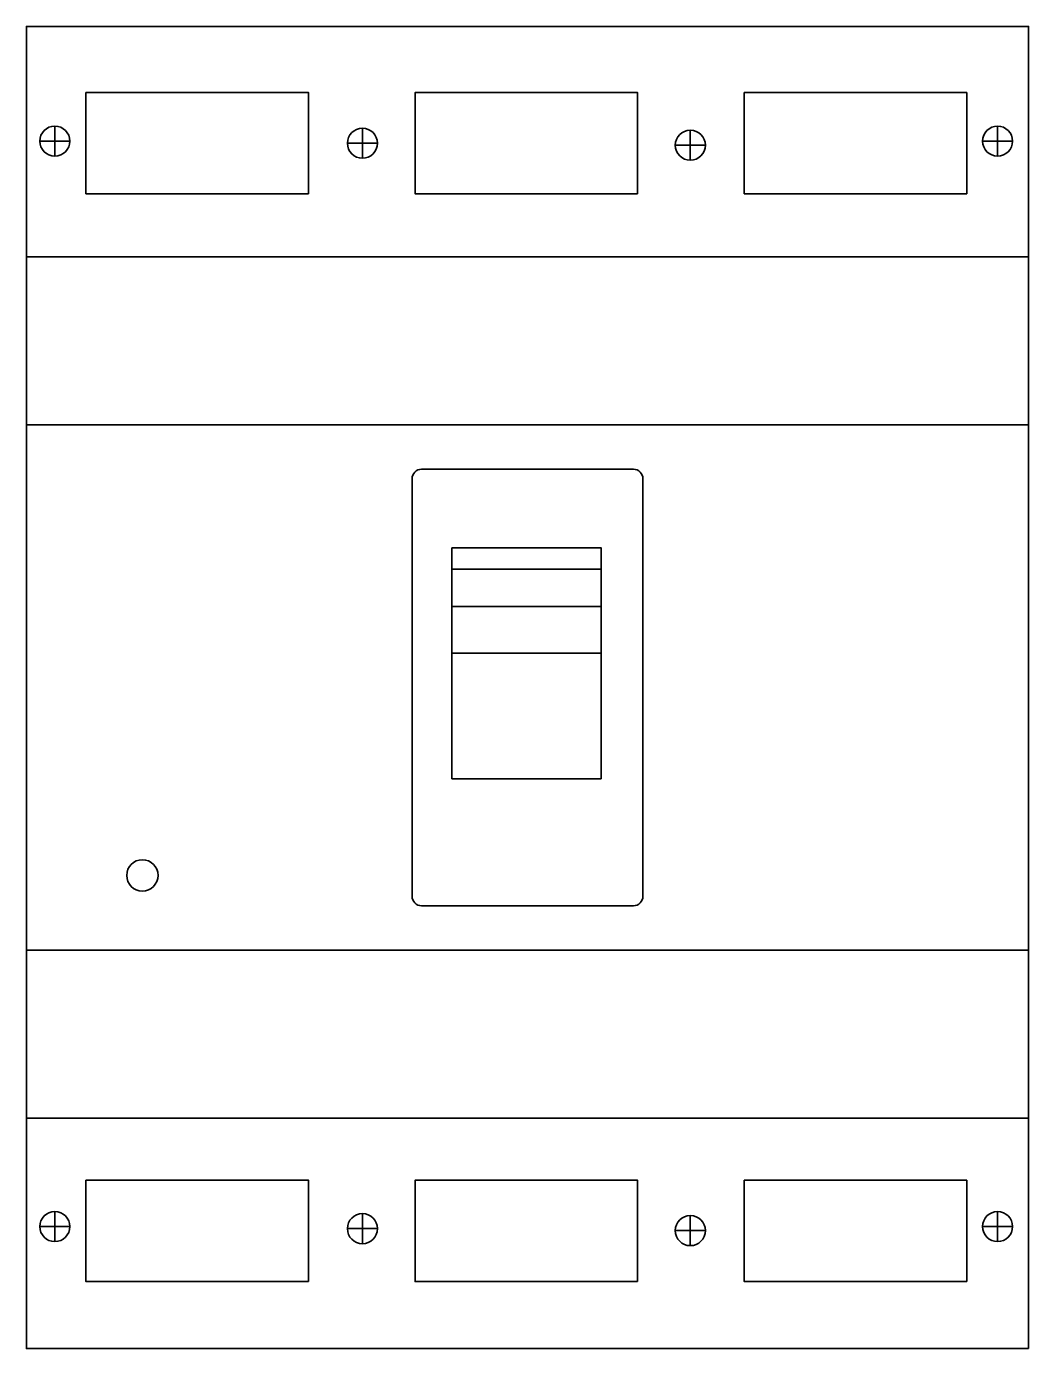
# Model space of a CAD drawing. Header units: inches. Extents: x 0 to 210, y -277 to 0.
import ezdxf

# ---------------------------------------------------------------- set-up
doc = ezdxf.new("R2010")
doc.units = ezdxf.units.IN
doc.header["$MEASUREMENT"] = 0
doc.layers.add('Layer 2', color=7, linetype='Continuous')

# ---------------------------------------------------------------- blocks, each defined once
blk = doc.blocks.new('block 3')
at = {"layer": 'Layer 2', "color": 7, "lineweight": 35}
for points in [[(5.95, -20.88), (5.95, -27.18)], [(2.8, -24.03), (9.1, -24.03)]]:
    blk.add_lwpolyline(points, dxfattribs=at)
blk = doc.blocks.new('block 2')
at = {"layer": 'Layer 2', "color": 7, "lineweight": 35}
blk.add_open_spline([(2.8, -24.03), (2.8, -25.77), (4.21, -27.18), (5.95, -27.18), (7.69, -27.18), (9.1, -25.77), (9.1, -24.03), (9.1, -22.29), (7.69, -20.88), (5.95, -20.88), (4.21, -20.88), (2.8, -22.29), (2.8, -24.03)], degree=3, knots=[0, 0, 0, 0, 1, 1, 1, 2, 2, 2, 3, 3, 3, 4, 4, 4, 4], dxfattribs=at)
at = {"layer": 'Layer 2'}
blk.add_blockref('block 3', (0, 0), dxfattribs=at)
blk = doc.blocks.new('block 5')
at = {"layer": 'Layer 2', "color": 7, "lineweight": 35}
for points in [[(203.5, -20.88), (203.5, -27.18)], [(200.35, -24.03), (206.65, -24.03)]]:
    blk.add_lwpolyline(points, dxfattribs=at)
blk = doc.blocks.new('block 4')
at = {"layer": 'Layer 2', "color": 7, "lineweight": 35}
blk.add_open_spline([(200.35, -24.03), (200.35, -25.77), (201.76, -27.18), (203.5, -27.18), (205.24, -27.18), (206.65, -25.77), (206.65, -24.03), (206.65, -22.29), (205.24, -20.88), (203.5, -20.88), (201.76, -20.88), (200.35, -22.29), (200.35, -24.03)], degree=3, knots=[0, 0, 0, 0, 1, 1, 1, 2, 2, 2, 3, 3, 3, 4, 4, 4, 4], dxfattribs=at)
at = {"layer": 'Layer 2'}
blk.add_blockref('block 5', (0, 0), dxfattribs=at)
blk = doc.blocks.new('block 6')
at = {"layer": 'Layer 2', "color": 7, "lineweight": 35}
for points in [[(120.47, -157.62), (89.17, -157.62), (89.17, -109.24), (120.47, -109.24), (120.47, -157.62)], [(89.3, -113.72), (120.35, -113.72)], [(89.27, -121.5), (120.33, -121.5)], [(89.3, -131.33), (120.35, -131.33)]]:
    blk.add_lwpolyline(points, dxfattribs=at)
blk.add_open_spline([(129.19, -182.23), (129.19, -183.33), (128.29, -184.23), (127.19, -184.23), (127.19, -184.23), (82.81, -184.23), (82.81, -184.23), (81.71, -184.23), (80.81, -183.33), (80.81, -182.23), (80.81, -182.23), (80.81, -94.77), (80.81, -94.77), (80.81, -93.67), (81.71, -92.77), (82.81, -92.77), (82.81, -92.77), (127.19, -92.77), (127.19, -92.77), (128.29, -92.77), (129.19, -93.67), (129.19, -94.77), (129.19, -94.77), (129.19, -182.23), (129.19, -182.23)], degree=3, knots=[0, 0, 0, 0, 1, 1, 1, 2, 2, 2, 3, 3, 3, 4, 4, 4, 5, 5, 5, 6, 6, 6, 7, 7, 7, 8, 8, 8, 8], dxfattribs=at)
blk = doc.blocks.new('block 10')
at = {"layer": 'Layer 2', "color": 7, "lineweight": 35}
for points in [[(70.41, -21.32), (70.41, -27.62)], [(67.26, -24.47), (73.56, -24.47)]]:
    blk.add_lwpolyline(points, dxfattribs=at)
blk = doc.blocks.new('block 9')
at = {"layer": 'Layer 2'}
blk.add_blockref('block 10', (0, 0), dxfattribs=at)
blk = doc.blocks.new('block 8')
at = {"layer": 'Layer 2'}
blk.add_blockref('block 9', (0, 0), dxfattribs=at)
blk = doc.blocks.new('block 7')
at = {"layer": 'Layer 2', "color": 7, "lineweight": 35}
blk.add_open_spline([(67.26, -24.47), (67.26, -26.21), (68.67, -27.62), (70.41, -27.62), (72.15, -27.62), (73.56, -26.21), (73.56, -24.47), (73.56, -22.73), (72.15, -21.32), (70.41, -21.32), (68.67, -21.32), (67.26, -22.73), (67.26, -24.47)], degree=3, knots=[0, 0, 0, 0, 1, 1, 1, 2, 2, 2, 3, 3, 3, 4, 4, 4, 4], dxfattribs=at)
at = {"layer": 'Layer 2'}
blk.add_blockref('block 8', (0, 0), dxfattribs=at)
blk = doc.blocks.new('block 13')
at = {"layer": 'Layer 2', "color": 7, "lineweight": 35}
for points in [[(139.12, -21.73), (139.12, -28.03)], [(135.97, -24.88), (142.27, -24.88)]]:
    blk.add_lwpolyline(points, dxfattribs=at)
blk = doc.blocks.new('block 12')
at = {"layer": 'Layer 2'}
blk.add_blockref('block 13', (0, 0), dxfattribs=at)
blk = doc.blocks.new('block 11')
at = {"layer": 'Layer 2', "color": 7, "lineweight": 35}
blk.add_open_spline([(135.97, -24.88), (135.97, -26.62), (137.38, -28.03), (139.12, -28.03), (140.86, -28.03), (142.27, -26.62), (142.27, -24.88), (142.27, -23.14), (140.86, -21.73), (139.12, -21.73), (137.38, -21.73), (135.97, -23.14), (135.97, -24.88)], degree=3, knots=[0, 0, 0, 0, 1, 1, 1, 2, 2, 2, 3, 3, 3, 4, 4, 4, 4], dxfattribs=at)
at = {"layer": 'Layer 2'}
blk.add_blockref('block 12', (0, 0), dxfattribs=at)
blk = doc.blocks.new('block 15')
at = {"layer": 'Layer 2', "color": 7, "lineweight": 35}
for points in [[(5.95, -248.3), (5.95, -254.6)], [(2.8, -251.45), (9.1, -251.45)]]:
    blk.add_lwpolyline(points, dxfattribs=at)
blk = doc.blocks.new('block 14')
at = {"layer": 'Layer 2', "color": 7, "lineweight": 35}
blk.add_open_spline([(2.8, -251.45), (2.8, -253.18), (4.21, -254.6), (5.95, -254.6), (7.69, -254.6), (9.1, -253.18), (9.1, -251.45), (9.1, -249.71), (7.69, -248.3), (5.95, -248.3), (4.21, -248.3), (2.8, -249.71), (2.8, -251.45)], degree=3, knots=[0, 0, 0, 0, 1, 1, 1, 2, 2, 2, 3, 3, 3, 4, 4, 4, 4], dxfattribs=at)
at = {"layer": 'Layer 2'}
blk.add_blockref('block 15', (0, 0), dxfattribs=at)
blk = doc.blocks.new('block 17')
at = {"layer": 'Layer 2', "color": 7, "lineweight": 35}
for points in [[(203.5, -248.3), (203.5, -254.6)], [(200.35, -251.45), (206.65, -251.45)]]:
    blk.add_lwpolyline(points, dxfattribs=at)
blk = doc.blocks.new('block 16')
at = {"layer": 'Layer 2', "color": 7, "lineweight": 35}
blk.add_open_spline([(200.35, -251.45), (200.35, -253.18), (201.76, -254.6), (203.5, -254.6), (205.24, -254.6), (206.65, -253.18), (206.65, -251.45), (206.65, -249.71), (205.24, -248.3), (203.5, -248.3), (201.76, -248.3), (200.35, -249.71), (200.35, -251.45)], degree=3, knots=[0, 0, 0, 0, 1, 1, 1, 2, 2, 2, 3, 3, 3, 4, 4, 4, 4], dxfattribs=at)
at = {"layer": 'Layer 2'}
blk.add_blockref('block 17', (0, 0), dxfattribs=at)
blk = doc.blocks.new('block 21')
at = {"layer": 'Layer 2', "color": 7, "lineweight": 35}
for points in [[(70.41, -248.73), (70.41, -255.03)], [(67.26, -251.88), (73.56, -251.88)]]:
    blk.add_lwpolyline(points, dxfattribs=at)
blk = doc.blocks.new('block 20')
at = {"layer": 'Layer 2'}
blk.add_blockref('block 21', (0, 0), dxfattribs=at)
blk = doc.blocks.new('block 19')
at = {"layer": 'Layer 2'}
blk.add_blockref('block 20', (0, 0), dxfattribs=at)
blk = doc.blocks.new('block 18')
at = {"layer": 'Layer 2', "color": 7, "lineweight": 35}
blk.add_open_spline([(67.26, -251.88), (67.26, -253.62), (68.67, -255.03), (70.41, -255.03), (72.15, -255.03), (73.56, -253.62), (73.56, -251.88), (73.56, -250.14), (72.15, -248.73), (70.41, -248.73), (68.67, -248.73), (67.26, -250.14), (67.26, -251.88)], degree=3, knots=[0, 0, 0, 0, 1, 1, 1, 2, 2, 2, 3, 3, 3, 4, 4, 4, 4], dxfattribs=at)
at = {"layer": 'Layer 2'}
blk.add_blockref('block 19', (0, 0), dxfattribs=at)
blk = doc.blocks.new('block 24')
at = {"layer": 'Layer 2', "color": 7, "lineweight": 35}
for points in [[(139.12, -249.14), (139.12, -255.44)], [(135.97, -252.29), (142.27, -252.29)]]:
    blk.add_lwpolyline(points, dxfattribs=at)
blk = doc.blocks.new('block 23')
at = {"layer": 'Layer 2'}
blk.add_blockref('block 24', (0, 0), dxfattribs=at)
blk = doc.blocks.new('block 22')
at = {"layer": 'Layer 2', "color": 7, "lineweight": 35}
blk.add_open_spline([(135.97, -252.29), (135.97, -254.03), (137.38, -255.44), (139.12, -255.44), (140.86, -255.44), (142.27, -254.03), (142.27, -252.29), (142.27, -250.55), (140.86, -249.14), (139.12, -249.14), (137.38, -249.14), (135.97, -250.55), (135.97, -252.29)], degree=3, knots=[0, 0, 0, 0, 1, 1, 1, 2, 2, 2, 3, 3, 3, 4, 4, 4, 4], dxfattribs=at)
at = {"layer": 'Layer 2'}
blk.add_blockref('block 23', (0, 0), dxfattribs=at)
blk = doc.blocks.new('block 27')
at = {"layer": 'Layer 2', "color": 7, "lineweight": 35}
for points in [[(59.11, -35.06), (12.47, -35.06), (12.47, -13.86), (59.11, -13.86), (59.11, -35.06)], [(128.08, -35.06), (81.44, -35.06), (81.44, -13.86), (128.08, -13.86), (128.08, -35.06)], [(197.05, -35.06), (150.41, -35.06), (150.41, -13.86), (197.05, -13.86), (197.05, -35.06)]]:
    blk.add_lwpolyline(points, dxfattribs=at)
blk = doc.blocks.new('block 28')
at = {"layer": 'Layer 2', "color": 7, "lineweight": 35}
for points in [[(59.11, -262.96), (12.47, -262.96), (12.47, -241.75), (59.11, -241.75), (59.11, -262.96)], [(128.08, -262.96), (81.44, -262.96), (81.44, -241.75), (128.08, -241.75), (128.08, -262.96)], [(197.05, -262.96), (150.41, -262.96), (150.41, -241.75), (197.05, -241.75), (197.05, -262.96)]]:
    blk.add_lwpolyline(points, dxfattribs=at)

msp = doc.modelspace()

# ---------------------------------------------------------------- linework, layer by layer
at = {"layer": 'Layer 2', "color": 7, "lineweight": 35}
for points in [[(210, -277), (0, -277), (0, 0), (210, 0), (210, -277)], [(210, -228.72), (0, -228.72), (0, -48.28), (210, -48.28), (210, -228.72)], [(210, -193.5), (0, -193.5), (0, -83.5), (210, -83.5), (210, -193.5)]]:
    msp.add_lwpolyline(points, dxfattribs=at)
msp.add_open_spline([(21.01, -177.87), (21.01, -179.69), (22.48, -181.15), (24.29, -181.15), (26.1, -181.15), (27.57, -179.69), (27.57, -177.87), (27.57, -176.06), (26.1, -174.59), (24.29, -174.59), (22.48, -174.59), (21.01, -176.06), (21.01, -177.87)], degree=3, knots=[0, 0, 0, 0, 1, 1, 1, 2, 2, 2, 3, 3, 3, 4, 4, 4, 4], dxfattribs=at)

# ---------------------------------------------------------------- block references
at = {"layer": 'Layer 2'}
for name in ['block 27', 'block 2', 'block 7', 'block 11', 'block 4', 'block 6', 'block 28', 'block 14', 'block 18', 'block 22', 'block 16']:
    msp.add_blockref(name, (0, 0), dxfattribs=at)

doc.saveas('drawing.dxf')
